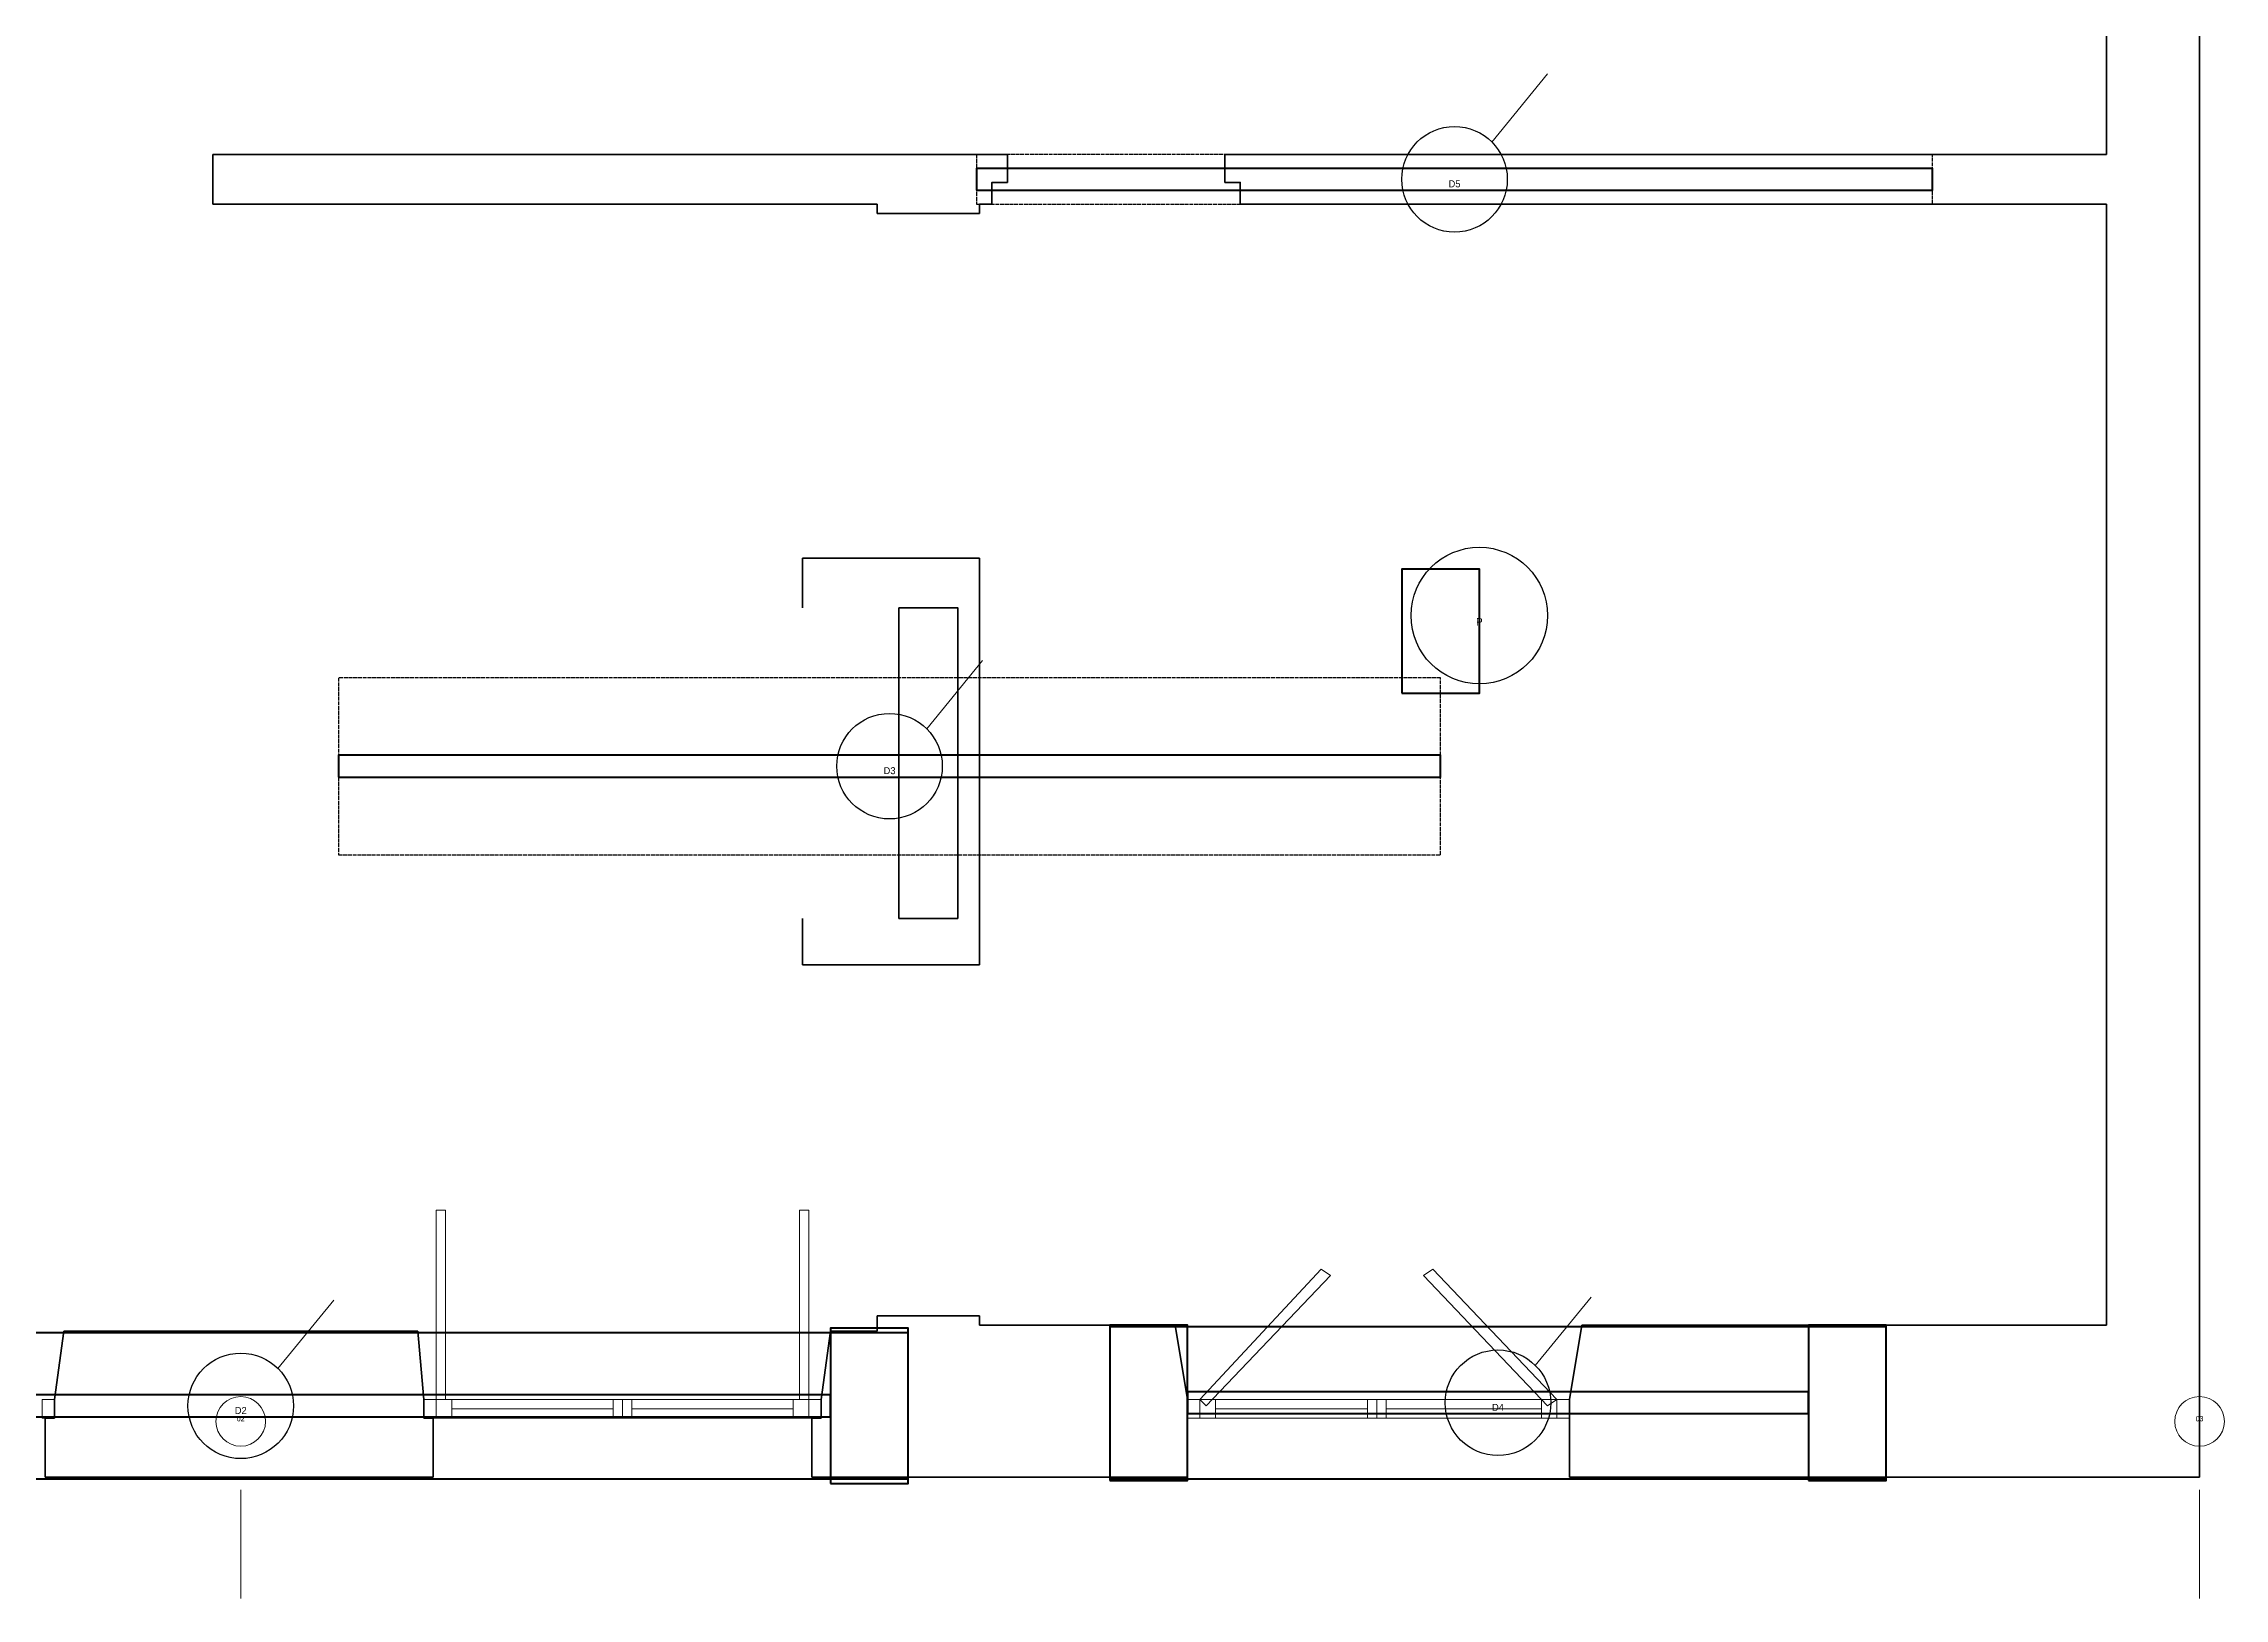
# Model space of a CAD drawing. Header units: centimetres. Extents: x -58 to 1254, y -35 to 935.
# Drawn here: x 552 to 1254, y -35 to 466 of the extents above; entities that cross this region are included whole.
import ezdxf

# ---------------------------------------------------------------- set-up
doc = ezdxf.new("R2010")
doc.units = ezdxf.units.CM
doc.linetypes.add('DASHED', pattern=[1.524, 1.27, -0.254])
for name, color, linetype, lineweight in [('STR_ACIER_PROFILS', 6, 'CONTINUOUS', 50), ('STR_COFFRAGE_BA', 6, 'CONTINUOUS', 50), ('STR_COTATIONS_TEXTES', 7, 'CONTINUOUS', 25), ('STR_DEMOLITION', 1, 'DASHED', 25), ('STR_EXISTANT', 7, 'CONTINUOUS', 18)]:
    doc.layers.add(name, color=color, linetype=linetype, lineweight=lineweight)

msp = doc.modelspace()

# ---------------------------------------------------------------- linework, layer by layer
at = {"layer": 'STR_ACIER_PROFILS', "lineweight": 50}
for points in [[(852, 418.5), (1160, 418.5), (1160, 425.5), (852, 425.5), (852, 418.5)], [(646.5, 229.5), (1001.5, 229.5), (1001.5, 236.5), (646.5, 236.5), (646.5, 229.5)], [(425, 23.5), (805, 23.5), (805, 30.5), (425, 30.5), (425, 23.5)], [(920, 24.5), (1120, 24.5), (1120, 31.5), (920, 31.5), (920, 24.5)]]:
    msp.add_lwpolyline(points, dxfattribs=at)
at = {"layer": 'STR_COFFRAGE_BA', "lineweight": 50}
for points in [[(989, 256.5), (1014, 256.5), (1014, 296.5), (989, 296.5), (989, 256.5)], [(400, 3.5), (830, 3.5), (830, 50.5), (400, 50.5), (400, 3.5)], [(805, 2), (830, 2), (830, 52), (805, 52), (805, 2)], [(895, 3), (920, 3), (920, 53), (895, 53), (895, 3)], [(895, 3.5), (1145, 3.5), (1145, 52.5), (895, 52.5), (895, 3.5)], [(1120, 3), (1145, 3), (1145, 53), (1120, 53), (1120, 3)]]:
    msp.add_lwpolyline(points, dxfattribs=at)
at = {"layer": 'STR_COTATIONS_TEXTES', "lineweight": 18}
for p, q in [((1018, 434), (1036, 456)), ((836, 245), (854, 267)), ((627, 39), (645, 61)), ((1032, 40), (1050, 62))]:
    msp.add_line(p, q, dxfattribs=at)
at = {"layer": 'STR_COTATIONS_TEXTES', "lineweight": 13}
for p, q in [((615, -35), (615, 0)), ((1246, -35), (1246, 0))]:
    msp.add_line(p, q, dxfattribs=at)
at = {"layer": 'STR_COTATIONS_TEXTES', "lineweight": 25}
for centre, radius in [((1006, 422), 17), ((1014, 281.5), 22), ((824, 233), 17), ((615, 27), 17), ((1020, 28), 17)]:
    msp.add_circle(centre, radius, dxfattribs=at)
at = {"layer": 'STR_COTATIONS_TEXTES', "lineweight": 18}
for centre in [(615, 22), (1246, 22)]:
    msp.add_circle(centre, 8, dxfattribs=at)
at = {"layer": 'STR_DEMOLITION', "lineweight": 25}
for points in [[(852, 414), (1160, 414), (1160, 430), (852, 430), (852, 414)], [(646.5, 204.5), (1001.5, 204.5), (1001.5, 261.5), (646.5, 261.5), (646.5, 204.5)], [(425, 3.5), (805, 3.5), (805, 50.5), (425, 50.5), (425, 3.5)], [(920, 3.5), (1120, 3.5), (1120, 52.5), (920, 52.5), (920, 3.5)]]:
    msp.add_lwpolyline(points, dxfattribs=at)
at = {"layer": 'STR_EXISTANT', "lineweight": 35}
for p, q in [((1246, 734), (1246, 4)), ((1216, 688), (1216, 430)), ((606, 430), (606, 414)), ((606, 430), (862, 430)), ((862, 430), (862, 421)), ((932, 430), (932, 421)), ((932, 430), (1216, 430)), ((606, 414), (820, 414)), ((820, 414), (820, 411)), ((820, 411), (853, 411)), ((853, 414), (853, 411)), ((853, 414), (857, 414)), ((937, 414), (1216, 414)), ((1216, 414), (1216, 53)), ((796, 300), (853, 300)), ((796, 300), (796, 284)), ((853, 300), (853, 169)), ((796, 184), (796, 169)), ((796, 169), (853, 169)), ((558, 51), (555, 29)), ((558, 51), (672, 51)), ((672, 51), (674, 29)), ((805, 51), (802, 29)), ((805, 51), (820, 51)), ((820, 56), (853, 56)), ((820, 56), (820, 51)), ((853, 56), (853, 53)), ((853, 53), (916, 53)), ((916, 53), (920, 29)), ((1047, 53), (1043, 29)), ((1047, 53), (1216, 53)), ((555, 29), (555, 23)), ((674, 29), (674, 23)), ((802, 29), (802, 23)), ((920, 29), (920, 23)), ((920, 29), (920, 4)), ((1043, 29), (1043, 4)), ((677, 4), (552, 4)), ((920, 4), (799, 4)), ((1246, 4), (1043, 4))]:
    msp.add_line(p, q, dxfattribs=at)
at = {"layer": 'STR_EXISTANT', "lineweight": 13}
for p, q in [((798, 29), (678, 29)), ((738, 29), (738, 23)), ((1039, 29), (924, 29)), ((981, 29), (981, 23)), ((798, 23), (678, 23)), ((735, 26), (683, 26)), ((793, 26), (741, 26)), ((1039, 23), (924, 23)), ((978, 26), (929, 26)), ((1034, 26), (984, 26))]:
    msp.add_line(p, q, dxfattribs=at)
at = {"layer": 'STR_EXISTANT', "lineweight": 35}
for points in [[(862, 421), (857, 421), (857, 414)], [(932, 421), (937, 421), (937, 414)], [(827, 284), (846, 284), (846, 184), (827, 184), (827, 284)], [(552, 4), (552, 23), (555, 23)], [(677, 4), (677, 23), (674, 23)], [(799, 4), (799, 23), (802, 23)]]:
    msp.add_lwpolyline(points, dxfattribs=at)
at = {"layer": 'STR_EXISTANT', "lineweight": 13}
for points in [[(678, 29), (678, 90), (681, 90), (681, 29), (678, 29)], [(798, 29), (798, 90), (795, 90), (795, 29), (798, 29)], [(924, 29), (963, 71), (966, 69), (926, 27), (924, 29)], [(1039, 29), (999, 71), (996, 69), (1036, 27), (1039, 29)], [(555, 23), (551, 23), (551, 29), (555, 29), (555, 23)], [(678, 23), (674, 23), (674, 29), (678, 29), (678, 23)], [(683, 23), (678, 23), (678, 29), (683, 29), (683, 23)], [(741, 23), (735, 23), (735, 29), (741, 29), (741, 23)], [(798, 23), (793, 23), (793, 29), (798, 29), (798, 23)], [(802, 23), (798, 23), (798, 29), (802, 29), (802, 23)], [(924, 23), (920, 23), (920, 29), (924, 29), (924, 23)], [(929, 23), (924, 23), (924, 29), (929, 29), (929, 23)], [(984, 23), (978, 23), (978, 29), (984, 29), (984, 23)], [(1039, 23), (1034, 23), (1034, 29), (1039, 29), (1039, 23)], [(1043, 23), (1039, 23), (1039, 29), (1043, 29), (1043, 23)]]:
    msp.add_lwpolyline(points, dxfattribs=at)

# ---------------------------------------------------------------- texts
at = {"layer": 'STR_COTATIONS_TEXTES', "attachment_point": 8}
for s, insert, char_height in [('D5', (1006, 419.4), 2.25), ('P', (1014, 278.3), 2.4), ('D3', (824, 230.4), 2.25), ('D2', (615, 24.4), 2.25), ('02', (615, 22), 1.65), ('D4', (1020, 25.4), 2.25), ('03', (1246, 22), 1.65)]:
    msp.add_mtext(s, dxfattribs=dict(at, insert=insert, char_height=char_height))

doc.saveas('drawing.dxf')
